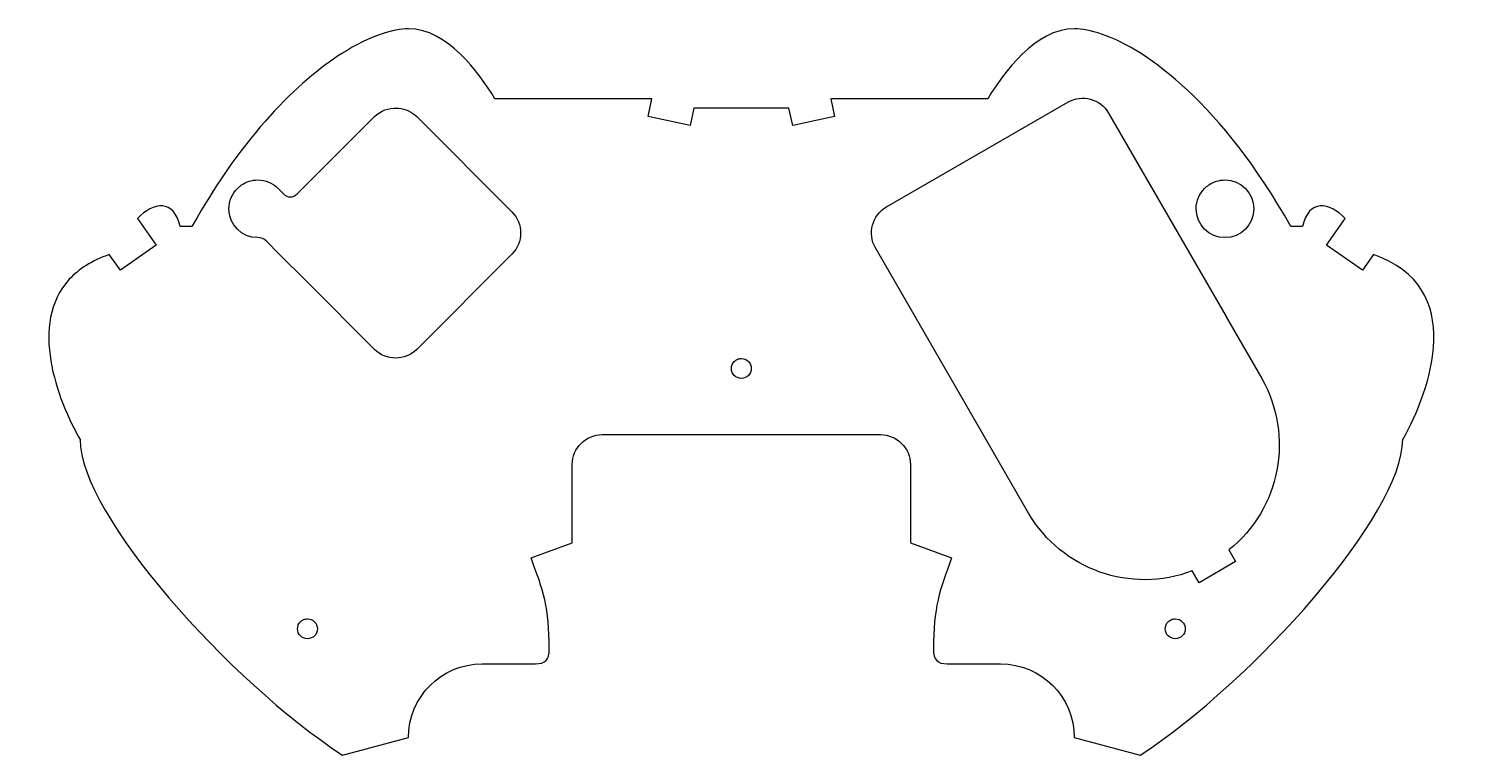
# Model space of a CAD drawing. Header units: millimetres. Extents: x -2 to 142, y 0 to 73.
import ezdxf

# ---------------------------------------------------------------- set-up
doc = ezdxf.new("R2010")
doc.units = ezdxf.units.MM
doc.layers.add('Layer_1', color=7, linetype='CONTINUOUS')

msp = doc.modelspace()

# ---------------------------------------------------------------- linework, layer by layer
at = {"layer": 'Layer_1', "color": 7}
for points in [[(29.371252, 70.325581), (29.371262, 70.325081)], [(94.161188, 65.804971), (78.419194, 65.805381), (78.800551, 64.011071), (74.597691, 63.117491), (74.229043, 64.850521), (64.674244, 64.850021), (64.305448, 63.117881), (60.102068, 64.011141), (60.484048, 65.805201), (44.741608, 65.805351)], [(83.999501, 54.955101), (102.186269, 65.455241)], [(24.948545, 56.304091), (32.656034, 64.011441)], [(36.898376, 64.011351), (46.438742, 54.470501)], [(106.284089, 64.357221), (118.058559, 43.963241)], [(19.33572, 57.168951), (19.335723, 57.169471)], [(22.99501, 56.816561), (23.507572, 56.303951)], [(83.999501, 54.954901), (83.999501, 54.955101)], [(8.897014, 53.816571), (10.777871, 51.128301), (7.176248, 48.607341), (6.069361, 50.188631), (6.063861, 50.183631)], [(132.839079, 50.183931), (132.834079, 50.188931), (131.727879, 48.607471), (128.125719, 51.128981), (130.007579, 53.816441)], [(14.342484, 52.992961), (13.167684, 52.997961)], [(125.735869, 52.997681), (124.561619, 52.993681)], [(32.654639, 40.686581), (25.863797, 47.477401), (23.114084, 50.226721), (21.81533, 51.525391)], [(98.260122, 24.253081), (90.287744, 38.061651), (90.288638, 38.062161), (82.901492, 50.857071)], [(46.438465, 50.228341), (36.896796, 40.686311)], [(118.062559, 43.954241), (121.642699, 37.753251)], [(55.498366, 32.133691), (83.404626, 32.133661)], [(48.360957, 19.777141), (52.498078, 21.283771), (52.498059, 29.133461)], [(86.404412, 29.133101), (86.404173, 21.283861), (90.542466, 19.777801)], [(118.350039, 20.577091), (119.021569, 19.413961), (115.350469, 17.294451), (114.671189, 18.471011)], [(43.451522, 9.159221), (48.798717, 9.159051)], [(90.104401, 9.159471), (95.451337, 9.159751)], [(29.465045, 0.000501), (36.065782, 1.773081)], [(102.837279, 1.773301), (109.438479, 0.001111)]]:
    msp.add_lwpolyline(points, dxfattribs=at)
for points in [[(116.335599, 57.170131)], [(69.062665, 39.689951)], [(25.548106, 13.594821)], [(112.576679, 13.594991)]]:
    msp.add_lwpolyline(points, close=True, dxfattribs=at)
for points in [[(33.321177, 72.285641), (32.160213, 71.886531), (30.82658, 71.249181), (29.371252, 70.325581)], [(36.055824, 72.819051), (35.317549, 72.819051), (34.392839, 72.654041), (33.321177, 72.285641)], [(44.741608, 65.805351), (43.118286, 68.425071), (39.993285, 72.819041), (36.055824, 72.819051)], [(102.847709, 72.819111), (98.910252, 72.819111), (95.784518, 68.424701), (94.161188, 65.804971)], [(105.582229, 72.286141), (104.510579, 72.654541), (103.585979, 72.819111), (102.847709, 72.819111)], [(124.561619, 52.993681), (117.628679, 65.279881), (110.226089, 70.689721), (105.582229, 72.286141)], [(29.371262, 70.325081), (25.005281, 67.554271), (19.54173, 62.207571), (14.342484, 52.992961)], [(32.656034, 64.011441), (33.26166, 64.607461), (34.091521, 64.918851), (34.939726, 64.868071)], [(102.186269, 65.455241), (103.621099, 66.283322), (105.455539, 65.79178), (106.284089, 64.357221)], [(34.939726, 64.868071), (34.948926, 64.868351), (34.956566, 64.873071), (34.965786, 64.873071)], [(34.965786, 64.873071), (35.009346, 64.873071), (35.046486, 64.853871), (35.088578, 64.848471)], [(35.088578, 64.848471), (35.769662, 64.783971), (36.408178, 64.488581), (36.898376, 64.011351)], [(18.061495, 54.772641), (18.06142, 55.570781), (18.384923, 56.293331), (18.907966, 56.816371)], [(18.907966, 56.816371), (19.038727, 56.947131), (19.181959, 57.065051), (19.33572, 57.168951)], [(19.335723, 57.169471), (19.797006, 57.481161), (20.353116, 57.663341), (20.951726, 57.663291)], [(20.951726, 57.663291), (21.749772, 57.663221), (22.47207, 57.339601), (22.99501, 56.816561)], [(23.507572, 56.303951), (23.954793, 55.856731), (24.501355, 55.856901), (24.948545, 56.304091)], [(115.062079, 54.773631), (115.062009, 55.571681), (115.385159, 56.294071), (115.908099, 56.817101)], [(115.908099, 56.817101), (116.038839, 56.947861), (116.181869, 57.066281), (116.335599, 57.170131)], [(116.335599, 57.170131), (116.796779, 57.481681), (117.352879, 57.663191), (117.951409, 57.663251)], [(117.951409, 57.663251), (119.547719, 57.663401), (120.841699, 56.369331), (120.841549, 54.773021)], [(13.167684, 52.997961), (12.567125, 55.760321), (10.471411, 55.453901), (8.897014, 53.816571)], [(82.901492, 50.857071), (82.073402, 52.2919), (82.56494, 54.126347), (83.999501, 54.954901)], [(130.007579, 53.816441), (128.433179, 55.453771), (126.336409, 55.760031), (125.735869, 52.997681)], [(20.951372, 51.882861), (19.355282, 51.882711), (18.061635, 53.176541), (18.061495, 54.772641)], [(46.438742, 54.470501), (47.609968, 53.298891), (47.609696, 51.399951), (46.438465, 50.228341)], [(117.951059, 51.883331), (116.355209, 51.883501), (115.062209, 53.177731), (115.062079, 54.773631)], [(120.841549, 54.773021), (120.841429, 53.176951), (119.547159, 51.883191), (117.951059, 51.883331)], [(21.81533, 51.525391), (21.572989, 51.804301), (21.303835, 51.878621), (20.951372, 51.882861)], [(6.063861, 50.183631), (4.300274, 49.578591), (2.995635, 48.725261), (2.057341, 47.704581)], [(135.770419, 31.633621), (138.618769, 36.662371), (142.244899, 46.957061), (132.839079, 50.183931)], [(2.057341, 47.704581), (-2.008612, 43.281621), (0.818833, 35.719231), (3.133114, 31.633371)], [(118.058559, 43.963241), (118.059897, 43.960243), (118.061231, 43.957243), (118.062559, 43.954241)], [(36.896796, 40.686311), (35.725186, 39.515081), (33.826249, 39.515361), (32.654639, 40.686581)], [(68.451433, 38.768391), (68.451452, 39.044511), (68.563976, 39.294521), (68.744928, 39.475471)], [(68.744928, 39.475471), (68.835408, 39.565971), (68.943123, 39.639311), (69.062665, 39.689951)], [(69.062665, 39.689951), (69.182206, 39.740551), (69.313454, 39.768851), (69.451513, 39.768851)], [(69.451513, 39.768851), (70.003746, 39.768821), (70.451494, 39.320751), (70.451527, 38.768521)], [(69.451189, 37.768501), (68.89896, 37.768541), (68.45147, 38.216161), (68.451433, 38.768391)], [(70.451527, 38.768521), (70.451494, 38.216281), (70.003423, 37.768541), (69.451189, 37.768501)], [(121.642699, 37.753251), (124.903294, 31.994701), (123.509046, 24.721608), (118.350039, 20.577091)], [(52.498059, 29.133461), (52.498328, 30.790081), (53.841739, 32.133421), (55.498366, 32.133691)], [(83.404626, 32.133661), (85.061257, 32.133401), (86.404144, 30.789731), (86.404412, 29.133101)], [(3.133114, 31.633371), (3.133285, 24.107651), (18.107627, 7.416001), (29.465045, 0.000501)], [(109.438479, 0.001111), (120.795889, 7.416631), (135.770219, 24.107901), (135.770419, 31.633621)], [(114.671189, 18.471011), (108.522678, 16.145854), (101.593205, 18.587298), (98.260122, 24.253081)], [(50.1859, 10.630051), (50.185899, 14.799561), (49.579678, 16.561061), (48.360957, 19.777141)], [(90.542466, 19.777801), (89.323744, 16.561721), (88.717066, 14.799671), (88.717067, 10.630151)], [(24.937322, 12.673521), (24.937342, 12.949631), (25.049417, 13.199391), (25.230368, 13.380341)], [(25.230368, 13.380341), (25.320848, 13.470841), (25.428565, 13.544171), (25.548106, 13.594821)], [(25.548106, 13.594771), (25.667646, 13.645371), (25.799154, 13.673271), (25.937211, 13.673271)], [(25.937211, 13.673271), (26.489647, 13.673521), (26.937833, 13.226331), (26.937863, 12.673901)], [(111.965189, 12.673881), (111.965209, 12.950091), (112.077629, 13.200001), (112.258679, 13.380961)], [(112.258679, 13.380961), (112.349179, 13.471461), (112.457069, 13.544421), (112.576679, 13.594991)], [(112.576679, 13.594941), (112.696289, 13.645541), (112.827669, 13.673441), (112.965789, 13.673441)], [(112.965789, 13.673441), (113.518009, 13.673411), (113.965759, 13.225341), (113.965799, 12.673111)], [(25.937784, 11.673441), (25.385548, 11.673471), (24.937356, 12.121281), (24.937322, 12.673521)], [(26.937863, 12.673901), (26.93783, 12.121461), (26.490218, 11.673191), (25.937784, 11.673441)], [(112.965909, 11.673351), (112.413479, 11.673101), (111.965219, 12.121441), (111.965189, 12.673881)], [(113.965799, 12.673111), (113.965769, 12.120871), (113.518149, 11.673381), (112.965909, 11.673351)], [(48.798717, 9.159051), (49.788971, 9.159051), (50.185898, 9.588611), (50.1859, 10.630051)], [(88.717067, 10.630151), (88.717071, 9.588711), (89.114142, 9.159461), (90.104401, 9.159471)], [(36.065782, 1.773081), (36.065588, 5.852171), (39.372434, 9.159221), (43.451522, 9.159221)], [(95.451337, 9.159751), (99.530432, 9.159751), (102.837479, 5.852391), (102.837279, 1.773301)]]:
    msp.add_open_spline(points, degree=3, dxfattribs=at)

doc.saveas('drawing.dxf')
